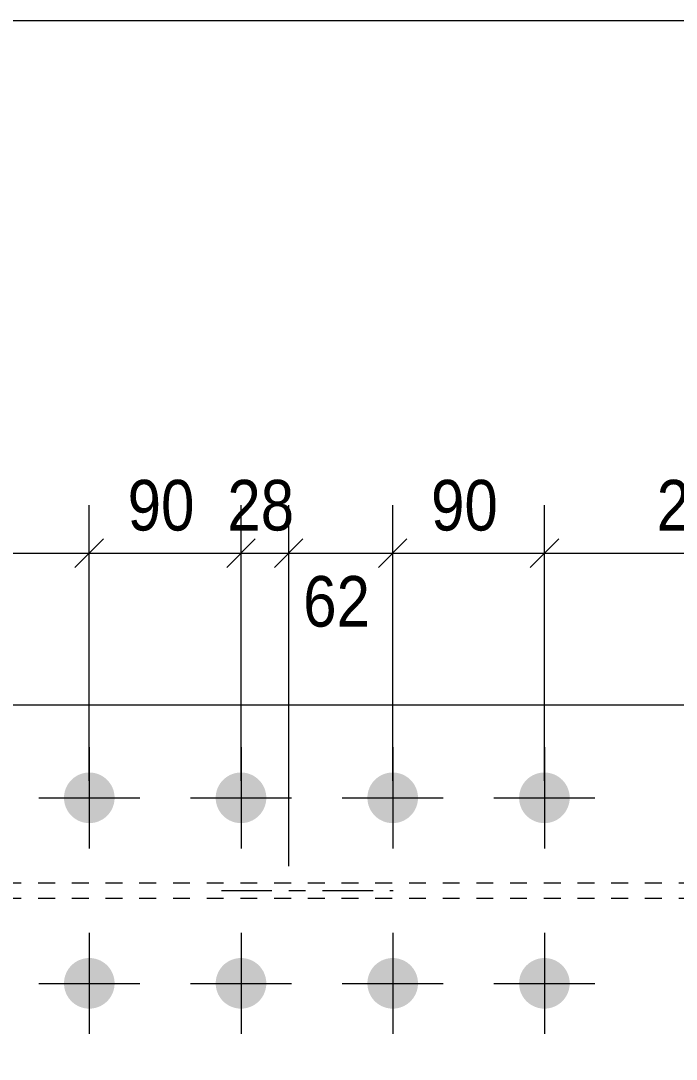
# Model space of a CAD drawing. Header units: millimetres. Extents: x 2 to 579, y 1 to 825.
# Drawn here: x 105.4 to 144.2, y 763.4 to 825 of the extents above; entities that cross this region are included whole.
import ezdxf

# ---------------------------------------------------------------- set-up
doc = ezdxf.new("R2010")
doc.units = ezdxf.units.MM
for name, pattern in [('XKITLINE00', [0]), ('XKITLINE01', [4, 1, -1, 1, -1]), ('XKITLINE03', [6, 3, -1, 1, -1])]:
    doc.linetypes.add(name, pattern=pattern)
for name, color, linetype, lineweight in [('Bolt', 3, 'Continuous', 0), ('Dimensions', 7, 'Continuous', 0), ('DrawingSheet', 5, 'Continuous', 0), ('Part', 2, 'Continuous', 0)]:
    doc.layers.add(name, color=color, linetype=linetype, lineweight=lineweight)
doc.styles.add('ARIAL', font='ARIAL.TTF')

# ---------------------------------------------------------------- blocks, each defined once
blk = doc.blocks.new('*A116')
at = {"layer": 'Bolt'}
for points in [[(109.454, 780.425), (109.49, 780.424), (109.527, 780.422), (109.564, 780.419), (109.6, 780.415), (109.637, 780.41), (109.673, 780.404), (109.709, 780.397), (109.746, 780.389), (109.781, 780.381), (109.817, 780.372), (109.852, 780.361), (109.887, 780.35), (109.922, 780.338), (109.957, 780.325), (109.991, 780.312), (110.025, 780.297), (110.058, 780.282), (110.091, 780.266), (110.124, 780.249), (110.156, 780.231), (110.188, 780.212), (110.219, 780.193), (110.25, 780.173), (110.281, 780.152), (110.31, 780.131), (110.34, 780.108), (110.368, 780.085), (110.397, 780.062), (110.424, 780.037), (110.451, 780.012), (110.478, 779.987), (110.503, 779.96), (110.528, 779.933), (110.553, 779.906), (110.576, 779.877), (110.599, 779.849), (110.622, 779.819), (110.643, 779.79), (110.664, 779.759), (110.684, 779.728), (110.703, 779.697), (110.722, 779.665), (110.74, 779.633), (110.757, 779.6), (110.773, 779.567), (110.788, 779.534), (110.803, 779.5), (110.816, 779.466), (110.829, 779.431), (110.841, 779.396), (110.852, 779.361), (110.863, 779.326), (110.872, 779.29), (110.88, 779.254), (110.888, 779.218), (110.895, 779.182), (110.901, 779.146), (110.906, 779.109), (110.91, 779.073), (110.913, 779.036), (110.915, 778.999), (110.916, 778.963), (110.917, 778.926), (110.916, 778.889), (110.915, 778.852), (110.913, 778.815), (110.91, 778.779), (110.906, 778.742), (110.901, 778.706), (110.895, 778.669), (110.888, 778.633), (110.88, 778.597), (110.872, 778.561), (110.863, 778.526), (110.852, 778.49), (110.841, 778.455), (110.829, 778.421), (110.816, 778.386), (110.803, 778.352), (110.788, 778.318), (110.773, 778.285), (110.757, 778.251), (110.74, 778.219), (110.722, 778.186), (110.703, 778.155), (110.684, 778.123), (110.664, 778.092), (110.643, 778.062), (110.622, 778.032), (110.599, 778.003), (110.576, 777.974), (110.553, 777.946), (110.528, 777.919), (110.503, 777.892), (110.478, 777.865), (110.451, 777.839), (110.424, 777.814), (110.397, 777.79), (110.368, 777.766), (110.34, 777.743), (110.31, 777.721), (110.281, 777.699), (110.25, 777.679), (110.219, 777.659), (110.188, 777.639), (110.156, 777.621), (110.124, 777.603), (110.091, 777.586), (110.058, 777.57), (110.025, 777.555), (109.991, 777.54), (109.957, 777.526), (109.922, 777.514), (109.887, 777.502), (109.852, 777.49), (109.817, 777.48), (109.781, 777.471), (109.746, 777.462), (109.709, 777.455), (109.673, 777.448), (109.637, 777.442), (109.6, 777.437), (109.564, 777.433), (109.527, 777.43), (109.49, 777.428), (109.454, 777.426), (109.417, 777.426), (109.38, 777.426), (109.343, 777.428), (109.307, 777.43), (109.27, 777.433), (109.233, 777.437), (109.197, 777.442), (109.16, 777.448), (109.124, 777.455), (109.088, 777.462), (109.052, 777.471), (109.017, 777.48), (108.981, 777.49), (108.946, 777.502), (108.912, 777.514), (108.877, 777.526), (108.843, 777.54), (108.809, 777.555), (108.776, 777.57), (108.742, 777.586), (108.71, 777.603), (108.678, 777.621), (108.646, 777.639), (108.614, 777.659), (108.584, 777.679), (108.553, 777.699), (108.523, 777.721), (108.494, 777.743), (108.465, 777.766), (108.437, 777.79), (108.41, 777.814), (108.383, 777.839), (108.356, 777.865), (108.33, 777.892), (108.305, 777.919), (108.281, 777.946), (108.257, 777.974), (108.234, 778.003), (108.212, 778.032), (108.19, 778.062), (108.17, 778.092), (108.15, 778.123), (108.13, 778.155), (108.112, 778.186), (108.094, 778.219), (108.077, 778.251), (108.061, 778.285), (108.046, 778.318), (108.031, 778.352), (108.017, 778.386), (108.005, 778.421), (107.993, 778.455), (107.981, 778.49), (107.971, 778.526), (107.962, 778.561), (107.953, 778.597), (107.946, 778.633), (107.939, 778.669), (107.933, 778.706), (107.928, 778.742), (107.924, 778.779), (107.921, 778.815), (107.919, 778.852), (107.917, 778.889), (107.917, 778.926), (107.917, 778.963), (107.919, 778.999), (107.921, 779.036), (107.924, 779.073), (107.928, 779.109), (107.933, 779.146), (107.939, 779.182), (107.946, 779.218), (107.953, 779.254), (107.962, 779.29), (107.971, 779.326), (107.981, 779.361), (107.993, 779.396), (108.005, 779.431), (108.017, 779.466), (108.031, 779.5), (108.046, 779.534), (108.061, 779.567), (108.077, 779.6), (108.094, 779.633), (108.112, 779.665), (108.13, 779.697), (108.15, 779.728), (108.17, 779.759), (108.19, 779.79), (108.212, 779.819), (108.234, 779.849), (108.257, 779.877), (108.281, 779.906), (108.305, 779.933), (108.33, 779.96), (108.356, 779.987), (108.383, 780.012), (108.41, 780.037), (108.437, 780.062), (108.465, 780.085), (108.494, 780.108), (108.523, 780.131), (108.553, 780.152), (108.584, 780.173), (108.614, 780.193), (108.646, 780.212), (108.678, 780.231), (108.71, 780.249), (108.742, 780.266), (108.776, 780.282), (108.809, 780.297), (108.843, 780.312), (108.877, 780.325), (108.912, 780.338), (108.946, 780.35), (108.981, 780.361), (109.017, 780.372), (109.052, 780.381), (109.088, 780.389), (109.124, 780.397), (109.16, 780.404), (109.197, 780.41), (109.233, 780.415), (109.27, 780.419), (109.307, 780.422), (109.343, 780.424), (109.38, 780.425), (109.417, 780.426)], [(118.454, 780.425), (118.49, 780.424), (118.527, 780.422), (118.564, 780.419), (118.6, 780.415), (118.637, 780.41), (118.673, 780.404), (118.709, 780.397), (118.746, 780.389), (118.781, 780.381), (118.817, 780.372), (118.852, 780.361), (118.887, 780.35), (118.922, 780.338), (118.957, 780.325), (118.991, 780.312), (119.025, 780.297), (119.058, 780.282), (119.091, 780.266), (119.124, 780.249), (119.156, 780.231), (119.188, 780.212), (119.219, 780.193), (119.25, 780.173), (119.281, 780.152), (119.31, 780.131), (119.34, 780.108), (119.368, 780.085), (119.397, 780.062), (119.424, 780.037), (119.451, 780.012), (119.478, 779.987), (119.503, 779.96), (119.528, 779.933), (119.553, 779.906), (119.576, 779.877), (119.599, 779.849), (119.622, 779.819), (119.643, 779.79), (119.664, 779.759), (119.684, 779.728), (119.703, 779.697), (119.722, 779.665), (119.74, 779.633), (119.757, 779.6), (119.773, 779.567), (119.788, 779.534), (119.803, 779.5), (119.816, 779.466), (119.829, 779.431), (119.841, 779.396), (119.852, 779.361), (119.863, 779.326), (119.872, 779.29), (119.88, 779.254), (119.888, 779.218), (119.895, 779.182), (119.901, 779.146), (119.906, 779.109), (119.91, 779.073), (119.913, 779.036), (119.915, 778.999), (119.916, 778.963), (119.917, 778.926), (119.916, 778.889), (119.915, 778.852), (119.913, 778.815), (119.91, 778.779), (119.906, 778.742), (119.901, 778.706), (119.895, 778.669), (119.888, 778.633), (119.88, 778.597), (119.872, 778.561), (119.863, 778.526), (119.852, 778.49), (119.841, 778.455), (119.829, 778.421), (119.816, 778.386), (119.803, 778.352), (119.788, 778.318), (119.773, 778.285), (119.757, 778.251), (119.74, 778.219), (119.722, 778.186), (119.703, 778.155), (119.684, 778.123), (119.664, 778.092), (119.643, 778.062), (119.622, 778.032), (119.599, 778.003), (119.576, 777.974), (119.553, 777.946), (119.528, 777.919), (119.503, 777.892), (119.478, 777.865), (119.451, 777.839), (119.424, 777.814), (119.397, 777.79), (119.368, 777.766), (119.34, 777.743), (119.31, 777.721), (119.281, 777.699), (119.25, 777.679), (119.219, 777.659), (119.188, 777.639), (119.156, 777.621), (119.124, 777.603), (119.091, 777.586), (119.058, 777.57), (119.025, 777.555), (118.991, 777.54), (118.957, 777.526), (118.922, 777.514), (118.887, 777.502), (118.852, 777.49), (118.817, 777.48), (118.781, 777.471), (118.746, 777.462), (118.709, 777.455), (118.673, 777.448), (118.637, 777.442), (118.6, 777.437), (118.564, 777.433), (118.527, 777.43), (118.49, 777.428), (118.454, 777.426), (118.417, 777.426), (118.38, 777.426), (118.343, 777.428), (118.307, 777.43), (118.27, 777.433), (118.233, 777.437), (118.197, 777.442), (118.16, 777.448), (118.124, 777.455), (118.088, 777.462), (118.052, 777.471), (118.017, 777.48), (117.981, 777.49), (117.946, 777.502), (117.912, 777.514), (117.877, 777.526), (117.843, 777.54), (117.809, 777.555), (117.776, 777.57), (117.742, 777.586), (117.71, 777.603), (117.678, 777.621), (117.646, 777.639), (117.614, 777.659), (117.584, 777.679), (117.553, 777.699), (117.523, 777.721), (117.494, 777.743), (117.465, 777.766), (117.437, 777.79), (117.41, 777.814), (117.383, 777.839), (117.356, 777.865), (117.33, 777.892), (117.305, 777.919), (117.281, 777.946), (117.257, 777.974), (117.234, 778.003), (117.212, 778.032), (117.19, 778.062), (117.17, 778.092), (117.15, 778.123), (117.13, 778.155), (117.112, 778.186), (117.094, 778.219), (117.077, 778.251), (117.061, 778.285), (117.046, 778.318), (117.031, 778.352), (117.017, 778.386), (117.005, 778.421), (116.993, 778.455), (116.981, 778.49), (116.971, 778.526), (116.962, 778.561), (116.953, 778.597), (116.946, 778.633), (116.939, 778.669), (116.933, 778.706), (116.928, 778.742), (116.924, 778.779), (116.921, 778.815), (116.919, 778.852), (116.917, 778.889), (116.917, 778.926), (116.917, 778.963), (116.919, 778.999), (116.921, 779.036), (116.924, 779.073), (116.928, 779.109), (116.933, 779.146), (116.939, 779.182), (116.946, 779.218), (116.953, 779.254), (116.962, 779.29), (116.971, 779.326), (116.981, 779.361), (116.993, 779.396), (117.005, 779.431), (117.017, 779.466), (117.031, 779.5), (117.046, 779.534), (117.061, 779.567), (117.077, 779.6), (117.094, 779.633), (117.112, 779.665), (117.13, 779.697), (117.15, 779.728), (117.17, 779.759), (117.19, 779.79), (117.212, 779.819), (117.234, 779.849), (117.257, 779.877), (117.281, 779.906), (117.305, 779.933), (117.33, 779.96), (117.356, 779.987), (117.383, 780.012), (117.41, 780.037), (117.437, 780.062), (117.465, 780.085), (117.494, 780.108), (117.523, 780.131), (117.553, 780.152), (117.584, 780.173), (117.614, 780.193), (117.646, 780.212), (117.678, 780.231), (117.71, 780.249), (117.742, 780.266), (117.776, 780.282), (117.809, 780.297), (117.843, 780.312), (117.877, 780.325), (117.912, 780.338), (117.946, 780.35), (117.981, 780.361), (118.017, 780.372), (118.052, 780.381), (118.088, 780.389), (118.124, 780.397), (118.16, 780.404), (118.197, 780.41), (118.233, 780.415), (118.27, 780.419), (118.307, 780.422), (118.343, 780.424), (118.38, 780.425), (118.417, 780.426)], [(127.454, 780.425), (127.49, 780.424), (127.527, 780.422), (127.564, 780.419), (127.6, 780.415), (127.637, 780.41), (127.673, 780.404), (127.709, 780.397), (127.746, 780.389), (127.781, 780.381), (127.817, 780.372), (127.852, 780.361), (127.887, 780.35), (127.922, 780.338), (127.957, 780.325), (127.991, 780.312), (128.025, 780.297), (128.058, 780.282), (128.091, 780.266), (128.124, 780.249), (128.156, 780.231), (128.188, 780.212), (128.219, 780.193), (128.25, 780.173), (128.281, 780.152), (128.31, 780.131), (128.34, 780.108), (128.368, 780.085), (128.397, 780.062), (128.424, 780.037), (128.451, 780.012), (128.478, 779.987), (128.503, 779.96), (128.528, 779.933), (128.553, 779.906), (128.576, 779.877), (128.599, 779.849), (128.622, 779.819), (128.643, 779.79), (128.664, 779.759), (128.684, 779.728), (128.703, 779.697), (128.722, 779.665), (128.74, 779.633), (128.757, 779.6), (128.773, 779.567), (128.788, 779.534), (128.803, 779.5), (128.816, 779.466), (128.829, 779.431), (128.841, 779.396), (128.852, 779.361), (128.863, 779.326), (128.872, 779.29), (128.88, 779.254), (128.888, 779.218), (128.895, 779.182), (128.901, 779.146), (128.906, 779.109), (128.91, 779.073), (128.913, 779.036), (128.915, 778.999), (128.916, 778.963), (128.917, 778.926), (128.916, 778.889), (128.915, 778.852), (128.913, 778.815), (128.91, 778.779), (128.906, 778.742), (128.901, 778.706), (128.895, 778.669), (128.888, 778.633), (128.88, 778.597), (128.872, 778.561), (128.863, 778.526), (128.852, 778.49), (128.841, 778.455), (128.829, 778.421), (128.816, 778.386), (128.803, 778.352), (128.788, 778.318), (128.773, 778.285), (128.757, 778.251), (128.74, 778.219), (128.722, 778.186), (128.703, 778.155), (128.684, 778.123), (128.664, 778.092), (128.643, 778.062), (128.622, 778.032), (128.599, 778.003), (128.576, 777.974), (128.553, 777.946), (128.528, 777.919), (128.503, 777.892), (128.478, 777.865), (128.451, 777.839), (128.424, 777.814), (128.397, 777.79), (128.368, 777.766), (128.34, 777.743), (128.31, 777.721), (128.281, 777.699), (128.25, 777.679), (128.219, 777.659), (128.188, 777.639), (128.156, 777.621), (128.124, 777.603), (128.091, 777.586), (128.058, 777.57), (128.025, 777.555), (127.991, 777.54), (127.957, 777.526), (127.922, 777.514), (127.887, 777.502), (127.852, 777.49), (127.817, 777.48), (127.781, 777.471), (127.746, 777.462), (127.709, 777.455), (127.673, 777.448), (127.637, 777.442), (127.6, 777.437), (127.564, 777.433), (127.527, 777.43), (127.49, 777.428), (127.454, 777.426), (127.417, 777.426), (127.38, 777.426), (127.343, 777.428), (127.307, 777.43), (127.27, 777.433), (127.233, 777.437), (127.197, 777.442), (127.16, 777.448), (127.124, 777.455), (127.088, 777.462), (127.052, 777.471), (127.017, 777.48), (126.981, 777.49), (126.946, 777.502), (126.912, 777.514), (126.877, 777.526), (126.843, 777.54), (126.809, 777.555), (126.776, 777.57), (126.742, 777.586), (126.71, 777.603), (126.678, 777.621), (126.646, 777.639), (126.614, 777.659), (126.584, 777.679), (126.553, 777.699), (126.523, 777.721), (126.494, 777.743), (126.465, 777.766), (126.437, 777.79), (126.41, 777.814), (126.383, 777.839), (126.356, 777.865), (126.33, 777.892), (126.305, 777.919), (126.281, 777.946), (126.257, 777.974), (126.234, 778.003), (126.212, 778.032), (126.19, 778.062), (126.17, 778.092), (126.15, 778.123), (126.13, 778.155), (126.112, 778.186), (126.094, 778.219), (126.077, 778.251), (126.061, 778.285), (126.046, 778.318), (126.031, 778.352), (126.017, 778.386), (126.005, 778.421), (125.993, 778.455), (125.981, 778.49), (125.971, 778.526), (125.962, 778.561), (125.953, 778.597), (125.946, 778.633), (125.939, 778.669), (125.933, 778.706), (125.928, 778.742), (125.924, 778.779), (125.921, 778.815), (125.919, 778.852), (125.917, 778.889), (125.917, 778.926), (125.917, 778.963), (125.919, 778.999), (125.921, 779.036), (125.924, 779.073), (125.928, 779.109), (125.933, 779.146), (125.939, 779.182), (125.946, 779.218), (125.953, 779.254), (125.962, 779.29), (125.971, 779.326), (125.981, 779.361), (125.993, 779.396), (126.005, 779.431), (126.017, 779.466), (126.031, 779.5), (126.046, 779.534), (126.061, 779.567), (126.077, 779.6), (126.094, 779.633), (126.112, 779.665), (126.13, 779.697), (126.15, 779.728), (126.17, 779.759), (126.19, 779.79), (126.212, 779.819), (126.234, 779.849), (126.257, 779.877), (126.281, 779.906), (126.305, 779.933), (126.33, 779.96), (126.356, 779.987), (126.383, 780.012), (126.41, 780.037), (126.437, 780.062), (126.465, 780.085), (126.494, 780.108), (126.523, 780.131), (126.553, 780.152), (126.584, 780.173), (126.614, 780.193), (126.646, 780.212), (126.678, 780.231), (126.71, 780.249), (126.742, 780.266), (126.776, 780.282), (126.809, 780.297), (126.843, 780.312), (126.877, 780.325), (126.912, 780.338), (126.946, 780.35), (126.981, 780.361), (127.017, 780.372), (127.052, 780.381), (127.088, 780.389), (127.124, 780.397), (127.16, 780.404), (127.197, 780.41), (127.233, 780.415), (127.27, 780.419), (127.307, 780.422), (127.343, 780.424), (127.38, 780.425), (127.417, 780.426)], [(136.454, 780.425), (136.49, 780.424), (136.527, 780.422), (136.564, 780.419), (136.6, 780.415), (136.637, 780.41), (136.673, 780.404), (136.709, 780.397), (136.746, 780.389), (136.781, 780.381), (136.817, 780.372), (136.852, 780.361), (136.887, 780.35), (136.922, 780.338), (136.957, 780.325), (136.991, 780.312), (137.025, 780.297), (137.058, 780.282), (137.091, 780.266), (137.124, 780.249), (137.156, 780.231), (137.188, 780.212), (137.219, 780.193), (137.25, 780.173), (137.281, 780.152), (137.31, 780.131), (137.34, 780.108), (137.368, 780.085), (137.397, 780.062), (137.424, 780.037), (137.451, 780.012), (137.478, 779.987), (137.503, 779.96), (137.528, 779.933), (137.553, 779.906), (137.576, 779.877), (137.599, 779.849), (137.622, 779.819), (137.643, 779.79), (137.664, 779.759), (137.684, 779.728), (137.703, 779.697), (137.722, 779.665), (137.74, 779.633), (137.757, 779.6), (137.773, 779.567), (137.788, 779.534), (137.803, 779.5), (137.816, 779.466), (137.829, 779.431), (137.841, 779.396), (137.852, 779.361), (137.863, 779.326), (137.872, 779.29), (137.88, 779.254), (137.888, 779.218), (137.895, 779.182), (137.901, 779.146), (137.906, 779.109), (137.91, 779.073), (137.913, 779.036), (137.915, 778.999), (137.916, 778.963), (137.917, 778.926), (137.916, 778.889), (137.915, 778.852), (137.913, 778.815), (137.91, 778.779), (137.906, 778.742), (137.901, 778.706), (137.895, 778.669), (137.888, 778.633), (137.88, 778.597), (137.872, 778.561), (137.863, 778.526), (137.852, 778.49), (137.841, 778.455), (137.829, 778.421), (137.816, 778.386), (137.803, 778.352), (137.788, 778.318), (137.773, 778.285), (137.757, 778.251), (137.74, 778.219), (137.722, 778.186), (137.703, 778.155), (137.684, 778.123), (137.664, 778.092), (137.643, 778.062), (137.622, 778.032), (137.599, 778.003), (137.576, 777.974), (137.553, 777.946), (137.528, 777.919), (137.503, 777.892), (137.478, 777.865), (137.451, 777.839), (137.424, 777.814), (137.397, 777.79), (137.368, 777.766), (137.34, 777.743), (137.31, 777.721), (137.281, 777.699), (137.25, 777.679), (137.219, 777.659), (137.188, 777.639), (137.156, 777.621), (137.124, 777.603), (137.091, 777.586), (137.058, 777.57), (137.025, 777.555), (136.991, 777.54), (136.957, 777.526), (136.922, 777.514), (136.887, 777.502), (136.852, 777.49), (136.817, 777.48), (136.781, 777.471), (136.746, 777.462), (136.709, 777.455), (136.673, 777.448), (136.637, 777.442), (136.6, 777.437), (136.564, 777.433), (136.527, 777.43), (136.49, 777.428), (136.454, 777.426), (136.417, 777.426), (136.38, 777.426), (136.343, 777.428), (136.307, 777.43), (136.27, 777.433), (136.233, 777.437), (136.197, 777.442), (136.16, 777.448), (136.124, 777.455), (136.088, 777.462), (136.052, 777.471), (136.017, 777.48), (135.981, 777.49), (135.946, 777.502), (135.912, 777.514), (135.877, 777.526), (135.843, 777.54), (135.809, 777.555), (135.776, 777.57), (135.742, 777.586), (135.71, 777.603), (135.678, 777.621), (135.646, 777.639), (135.614, 777.659), (135.584, 777.679), (135.553, 777.699), (135.523, 777.721), (135.494, 777.743), (135.465, 777.766), (135.437, 777.79), (135.41, 777.814), (135.383, 777.839), (135.356, 777.865), (135.33, 777.892), (135.305, 777.919), (135.281, 777.946), (135.257, 777.974), (135.234, 778.003), (135.212, 778.032), (135.19, 778.062), (135.17, 778.092), (135.15, 778.123), (135.13, 778.155), (135.112, 778.186), (135.094, 778.219), (135.077, 778.251), (135.061, 778.285), (135.046, 778.318), (135.031, 778.352), (135.017, 778.386), (135.005, 778.421), (134.993, 778.455), (134.981, 778.49), (134.971, 778.526), (134.962, 778.561), (134.953, 778.597), (134.946, 778.633), (134.939, 778.669), (134.933, 778.706), (134.928, 778.742), (134.924, 778.779), (134.921, 778.815), (134.919, 778.852), (134.917, 778.889), (134.917, 778.926), (134.917, 778.963), (134.919, 778.999), (134.921, 779.036), (134.924, 779.073), (134.928, 779.109), (134.933, 779.146), (134.939, 779.182), (134.946, 779.218), (134.953, 779.254), (134.962, 779.29), (134.971, 779.326), (134.981, 779.361), (134.993, 779.396), (135.005, 779.431), (135.017, 779.466), (135.031, 779.5), (135.046, 779.534), (135.061, 779.567), (135.077, 779.6), (135.094, 779.633), (135.112, 779.665), (135.13, 779.697), (135.15, 779.728), (135.17, 779.759), (135.19, 779.79), (135.212, 779.819), (135.234, 779.849), (135.257, 779.877), (135.281, 779.906), (135.305, 779.933), (135.33, 779.96), (135.356, 779.987), (135.383, 780.012), (135.41, 780.037), (135.437, 780.062), (135.465, 780.085), (135.494, 780.108), (135.523, 780.131), (135.553, 780.152), (135.584, 780.173), (135.614, 780.193), (135.646, 780.212), (135.678, 780.231), (135.71, 780.249), (135.742, 780.266), (135.776, 780.282), (135.809, 780.297), (135.843, 780.312), (135.877, 780.325), (135.912, 780.338), (135.946, 780.35), (135.981, 780.361), (136.017, 780.372), (136.052, 780.381), (136.088, 780.389), (136.124, 780.397), (136.16, 780.404), (136.197, 780.41), (136.233, 780.415), (136.27, 780.419), (136.307, 780.422), (136.343, 780.424), (136.38, 780.425), (136.417, 780.426)], [(109.454, 769.425), (109.49, 769.424), (109.527, 769.422), (109.564, 769.419), (109.6, 769.415), (109.637, 769.41), (109.673, 769.404), (109.709, 769.397), (109.746, 769.389), (109.781, 769.381), (109.817, 769.372), (109.852, 769.361), (109.887, 769.35), (109.922, 769.338), (109.957, 769.325), (109.991, 769.312), (110.025, 769.297), (110.058, 769.282), (110.091, 769.266), (110.124, 769.249), (110.156, 769.231), (110.188, 769.212), (110.219, 769.193), (110.25, 769.173), (110.281, 769.152), (110.31, 769.131), (110.34, 769.108), (110.368, 769.085), (110.397, 769.062), (110.424, 769.037), (110.451, 769.012), (110.478, 768.987), (110.503, 768.96), (110.528, 768.933), (110.553, 768.906), (110.576, 768.877), (110.599, 768.849), (110.622, 768.819), (110.643, 768.79), (110.664, 768.759), (110.684, 768.728), (110.703, 768.697), (110.722, 768.665), (110.74, 768.633), (110.757, 768.6), (110.773, 768.567), (110.788, 768.534), (110.803, 768.5), (110.816, 768.466), (110.829, 768.431), (110.841, 768.396), (110.852, 768.361), (110.863, 768.326), (110.872, 768.29), (110.88, 768.254), (110.888, 768.218), (110.895, 768.182), (110.901, 768.146), (110.906, 768.109), (110.91, 768.073), (110.913, 768.036), (110.915, 767.999), (110.916, 767.963), (110.917, 767.926), (110.916, 767.889), (110.915, 767.852), (110.913, 767.815), (110.91, 767.779), (110.906, 767.742), (110.901, 767.706), (110.895, 767.669), (110.888, 767.633), (110.88, 767.597), (110.872, 767.561), (110.863, 767.526), (110.852, 767.49), (110.841, 767.455), (110.829, 767.421), (110.816, 767.386), (110.803, 767.352), (110.788, 767.318), (110.773, 767.285), (110.757, 767.251), (110.74, 767.219), (110.722, 767.186), (110.703, 767.155), (110.684, 767.123), (110.664, 767.092), (110.643, 767.062), (110.622, 767.032), (110.599, 767.003), (110.576, 766.974), (110.553, 766.946), (110.528, 766.919), (110.503, 766.892), (110.478, 766.865), (110.451, 766.839), (110.424, 766.814), (110.397, 766.79), (110.368, 766.766), (110.34, 766.743), (110.31, 766.721), (110.281, 766.699), (110.25, 766.679), (110.219, 766.659), (110.188, 766.639), (110.156, 766.621), (110.124, 766.603), (110.091, 766.586), (110.058, 766.57), (110.025, 766.555), (109.991, 766.54), (109.957, 766.526), (109.922, 766.514), (109.887, 766.502), (109.852, 766.49), (109.817, 766.48), (109.781, 766.471), (109.746, 766.462), (109.709, 766.455), (109.673, 766.448), (109.637, 766.442), (109.6, 766.437), (109.564, 766.433), (109.527, 766.43), (109.49, 766.428), (109.454, 766.426), (109.417, 766.426), (109.38, 766.426), (109.343, 766.428), (109.307, 766.43), (109.27, 766.433), (109.233, 766.437), (109.197, 766.442), (109.16, 766.448), (109.124, 766.455), (109.088, 766.462), (109.052, 766.471), (109.017, 766.48), (108.981, 766.49), (108.946, 766.502), (108.912, 766.514), (108.877, 766.526), (108.843, 766.54), (108.809, 766.555), (108.776, 766.57), (108.742, 766.586), (108.71, 766.603), (108.678, 766.621), (108.646, 766.639), (108.614, 766.659), (108.584, 766.679), (108.553, 766.699), (108.523, 766.721), (108.494, 766.743), (108.465, 766.766), (108.437, 766.79), (108.41, 766.814), (108.383, 766.839), (108.356, 766.865), (108.33, 766.892), (108.305, 766.919), (108.281, 766.946), (108.257, 766.974), (108.234, 767.003), (108.212, 767.032), (108.19, 767.062), (108.17, 767.092), (108.15, 767.123), (108.13, 767.155), (108.112, 767.186), (108.094, 767.219), (108.077, 767.251), (108.061, 767.285), (108.046, 767.318), (108.031, 767.352), (108.017, 767.386), (108.005, 767.421), (107.993, 767.455), (107.981, 767.49), (107.971, 767.526), (107.962, 767.561), (107.953, 767.597), (107.946, 767.633), (107.939, 767.669), (107.933, 767.706), (107.928, 767.742), (107.924, 767.779), (107.921, 767.815), (107.919, 767.852), (107.917, 767.889), (107.917, 767.926), (107.917, 767.963), (107.919, 767.999), (107.921, 768.036), (107.924, 768.073), (107.928, 768.109), (107.933, 768.146), (107.939, 768.182), (107.946, 768.218), (107.953, 768.254), (107.962, 768.29), (107.971, 768.326), (107.981, 768.361), (107.993, 768.396), (108.005, 768.431), (108.017, 768.466), (108.031, 768.5), (108.046, 768.534), (108.061, 768.567), (108.077, 768.6), (108.094, 768.633), (108.112, 768.665), (108.13, 768.697), (108.15, 768.728), (108.17, 768.759), (108.19, 768.79), (108.212, 768.819), (108.234, 768.849), (108.257, 768.877), (108.281, 768.906), (108.305, 768.933), (108.33, 768.96), (108.356, 768.987), (108.383, 769.012), (108.41, 769.037), (108.437, 769.062), (108.465, 769.085), (108.494, 769.108), (108.523, 769.131), (108.553, 769.152), (108.584, 769.173), (108.614, 769.193), (108.646, 769.212), (108.678, 769.231), (108.71, 769.249), (108.742, 769.266), (108.776, 769.282), (108.809, 769.297), (108.843, 769.312), (108.877, 769.325), (108.912, 769.338), (108.946, 769.35), (108.981, 769.361), (109.017, 769.372), (109.052, 769.381), (109.088, 769.389), (109.124, 769.397), (109.16, 769.404), (109.197, 769.41), (109.233, 769.415), (109.27, 769.419), (109.307, 769.422), (109.343, 769.424), (109.38, 769.425), (109.417, 769.426)], [(118.454, 769.425), (118.49, 769.424), (118.527, 769.422), (118.564, 769.419), (118.6, 769.415), (118.637, 769.41), (118.673, 769.404), (118.709, 769.397), (118.746, 769.389), (118.781, 769.381), (118.817, 769.372), (118.852, 769.361), (118.887, 769.35), (118.922, 769.338), (118.957, 769.325), (118.991, 769.312), (119.025, 769.297), (119.058, 769.282), (119.091, 769.266), (119.124, 769.249), (119.156, 769.231), (119.188, 769.212), (119.219, 769.193), (119.25, 769.173), (119.281, 769.152), (119.31, 769.131), (119.34, 769.108), (119.368, 769.085), (119.397, 769.062), (119.424, 769.037), (119.451, 769.012), (119.478, 768.987), (119.503, 768.96), (119.528, 768.933), (119.553, 768.906), (119.576, 768.877), (119.599, 768.849), (119.622, 768.819), (119.643, 768.79), (119.664, 768.759), (119.684, 768.728), (119.703, 768.697), (119.722, 768.665), (119.74, 768.633), (119.757, 768.6), (119.773, 768.567), (119.788, 768.534), (119.803, 768.5), (119.816, 768.466), (119.829, 768.431), (119.841, 768.396), (119.852, 768.361), (119.863, 768.326), (119.872, 768.29), (119.88, 768.254), (119.888, 768.218), (119.895, 768.182), (119.901, 768.146), (119.906, 768.109), (119.91, 768.073), (119.913, 768.036), (119.915, 767.999), (119.916, 767.963), (119.917, 767.926), (119.916, 767.889), (119.915, 767.852), (119.913, 767.815), (119.91, 767.779), (119.906, 767.742), (119.901, 767.706), (119.895, 767.669), (119.888, 767.633), (119.88, 767.597), (119.872, 767.561), (119.863, 767.526), (119.852, 767.49), (119.841, 767.455), (119.829, 767.421), (119.816, 767.386), (119.803, 767.352), (119.788, 767.318), (119.773, 767.285), (119.757, 767.251), (119.74, 767.219), (119.722, 767.186), (119.703, 767.155), (119.684, 767.123), (119.664, 767.092), (119.643, 767.062), (119.622, 767.032), (119.599, 767.003), (119.576, 766.974), (119.553, 766.946), (119.528, 766.919), (119.503, 766.892), (119.478, 766.865), (119.451, 766.839), (119.424, 766.814), (119.397, 766.79), (119.368, 766.766), (119.34, 766.743), (119.31, 766.721), (119.281, 766.699), (119.25, 766.679), (119.219, 766.659), (119.188, 766.639), (119.156, 766.621), (119.124, 766.603), (119.091, 766.586), (119.058, 766.57), (119.025, 766.555), (118.991, 766.54), (118.957, 766.526), (118.922, 766.514), (118.887, 766.502), (118.852, 766.49), (118.817, 766.48), (118.781, 766.471), (118.746, 766.462), (118.709, 766.455), (118.673, 766.448), (118.637, 766.442), (118.6, 766.437), (118.564, 766.433), (118.527, 766.43), (118.49, 766.428), (118.454, 766.426), (118.417, 766.426), (118.38, 766.426), (118.343, 766.428), (118.307, 766.43), (118.27, 766.433), (118.233, 766.437), (118.197, 766.442), (118.16, 766.448), (118.124, 766.455), (118.088, 766.462), (118.052, 766.471), (118.017, 766.48), (117.981, 766.49), (117.946, 766.502), (117.912, 766.514), (117.877, 766.526), (117.843, 766.54), (117.809, 766.555), (117.776, 766.57), (117.742, 766.586), (117.71, 766.603), (117.678, 766.621), (117.646, 766.639), (117.614, 766.659), (117.584, 766.679), (117.553, 766.699), (117.523, 766.721), (117.494, 766.743), (117.465, 766.766), (117.437, 766.79), (117.41, 766.814), (117.383, 766.839), (117.356, 766.865), (117.33, 766.892), (117.305, 766.919), (117.281, 766.946), (117.257, 766.974), (117.234, 767.003), (117.212, 767.032), (117.19, 767.062), (117.17, 767.092), (117.15, 767.123), (117.13, 767.155), (117.112, 767.186), (117.094, 767.219), (117.077, 767.251), (117.061, 767.285), (117.046, 767.318), (117.031, 767.352), (117.017, 767.386), (117.005, 767.421), (116.993, 767.455), (116.981, 767.49), (116.971, 767.526), (116.962, 767.561), (116.953, 767.597), (116.946, 767.633), (116.939, 767.669), (116.933, 767.706), (116.928, 767.742), (116.924, 767.779), (116.921, 767.815), (116.919, 767.852), (116.917, 767.889), (116.917, 767.926), (116.917, 767.963), (116.919, 767.999), (116.921, 768.036), (116.924, 768.073), (116.928, 768.109), (116.933, 768.146), (116.939, 768.182), (116.946, 768.218), (116.953, 768.254), (116.962, 768.29), (116.971, 768.326), (116.981, 768.361), (116.993, 768.396), (117.005, 768.431), (117.017, 768.466), (117.031, 768.5), (117.046, 768.534), (117.061, 768.567), (117.077, 768.6), (117.094, 768.633), (117.112, 768.665), (117.13, 768.697), (117.15, 768.728), (117.17, 768.759), (117.19, 768.79), (117.212, 768.819), (117.234, 768.849), (117.257, 768.877), (117.281, 768.906), (117.305, 768.933), (117.33, 768.96), (117.356, 768.987), (117.383, 769.012), (117.41, 769.037), (117.437, 769.062), (117.465, 769.085), (117.494, 769.108), (117.523, 769.131), (117.553, 769.152), (117.584, 769.173), (117.614, 769.193), (117.646, 769.212), (117.678, 769.231), (117.71, 769.249), (117.742, 769.266), (117.776, 769.282), (117.809, 769.297), (117.843, 769.312), (117.877, 769.325), (117.912, 769.338), (117.946, 769.35), (117.981, 769.361), (118.017, 769.372), (118.052, 769.381), (118.088, 769.389), (118.124, 769.397), (118.16, 769.404), (118.197, 769.41), (118.233, 769.415), (118.27, 769.419), (118.307, 769.422), (118.343, 769.424), (118.38, 769.425), (118.417, 769.426)], [(127.454, 769.425), (127.49, 769.424), (127.527, 769.422), (127.564, 769.419), (127.6, 769.415), (127.637, 769.41), (127.673, 769.404), (127.709, 769.397), (127.746, 769.389), (127.781, 769.381), (127.817, 769.372), (127.852, 769.361), (127.887, 769.35), (127.922, 769.338), (127.957, 769.325), (127.991, 769.312), (128.025, 769.297), (128.058, 769.282), (128.091, 769.266), (128.124, 769.249), (128.156, 769.231), (128.188, 769.212), (128.219, 769.193), (128.25, 769.173), (128.281, 769.152), (128.31, 769.131), (128.34, 769.108), (128.368, 769.085), (128.397, 769.062), (128.424, 769.037), (128.451, 769.012), (128.478, 768.987), (128.503, 768.96), (128.528, 768.933), (128.553, 768.906), (128.576, 768.877), (128.599, 768.849), (128.622, 768.819), (128.643, 768.79), (128.664, 768.759), (128.684, 768.728), (128.703, 768.697), (128.722, 768.665), (128.74, 768.633), (128.757, 768.6), (128.773, 768.567), (128.788, 768.534), (128.803, 768.5), (128.816, 768.466), (128.829, 768.431), (128.841, 768.396), (128.852, 768.361), (128.863, 768.326), (128.872, 768.29), (128.88, 768.254), (128.888, 768.218), (128.895, 768.182), (128.901, 768.146), (128.906, 768.109), (128.91, 768.073), (128.913, 768.036), (128.915, 767.999), (128.916, 767.963), (128.917, 767.926), (128.916, 767.889), (128.915, 767.852), (128.913, 767.815), (128.91, 767.779), (128.906, 767.742), (128.901, 767.706), (128.895, 767.669), (128.888, 767.633), (128.88, 767.597), (128.872, 767.561), (128.863, 767.526), (128.852, 767.49), (128.841, 767.455), (128.829, 767.421), (128.816, 767.386), (128.803, 767.352), (128.788, 767.318), (128.773, 767.285), (128.757, 767.251), (128.74, 767.219), (128.722, 767.186), (128.703, 767.155), (128.684, 767.123), (128.664, 767.092), (128.643, 767.062), (128.622, 767.032), (128.599, 767.003), (128.576, 766.974), (128.553, 766.946), (128.528, 766.919), (128.503, 766.892), (128.478, 766.865), (128.451, 766.839), (128.424, 766.814), (128.397, 766.79), (128.368, 766.766), (128.34, 766.743), (128.31, 766.721), (128.281, 766.699), (128.25, 766.679), (128.219, 766.659), (128.188, 766.639), (128.156, 766.621), (128.124, 766.603), (128.091, 766.586), (128.058, 766.57), (128.025, 766.555), (127.991, 766.54), (127.957, 766.526), (127.922, 766.514), (127.887, 766.502), (127.852, 766.49), (127.817, 766.48), (127.781, 766.471), (127.746, 766.462), (127.709, 766.455), (127.673, 766.448), (127.637, 766.442), (127.6, 766.437), (127.564, 766.433), (127.527, 766.43), (127.49, 766.428), (127.454, 766.426), (127.417, 766.426), (127.38, 766.426), (127.343, 766.428), (127.307, 766.43), (127.27, 766.433), (127.233, 766.437), (127.197, 766.442), (127.16, 766.448), (127.124, 766.455), (127.088, 766.462), (127.052, 766.471), (127.017, 766.48), (126.981, 766.49), (126.946, 766.502), (126.912, 766.514), (126.877, 766.526), (126.843, 766.54), (126.809, 766.555), (126.776, 766.57), (126.742, 766.586), (126.71, 766.603), (126.678, 766.621), (126.646, 766.639), (126.614, 766.659), (126.584, 766.679), (126.553, 766.699), (126.523, 766.721), (126.494, 766.743), (126.465, 766.766), (126.437, 766.79), (126.41, 766.814), (126.383, 766.839), (126.356, 766.865), (126.33, 766.892), (126.305, 766.919), (126.281, 766.946), (126.257, 766.974), (126.234, 767.003), (126.212, 767.032), (126.19, 767.062), (126.17, 767.092), (126.15, 767.123), (126.13, 767.155), (126.112, 767.186), (126.094, 767.219), (126.077, 767.251), (126.061, 767.285), (126.046, 767.318), (126.031, 767.352), (126.017, 767.386), (126.005, 767.421), (125.993, 767.455), (125.981, 767.49), (125.971, 767.526), (125.962, 767.561), (125.953, 767.597), (125.946, 767.633), (125.939, 767.669), (125.933, 767.706), (125.928, 767.742), (125.924, 767.779), (125.921, 767.815), (125.919, 767.852), (125.917, 767.889), (125.917, 767.926), (125.917, 767.963), (125.919, 767.999), (125.921, 768.036), (125.924, 768.073), (125.928, 768.109), (125.933, 768.146), (125.939, 768.182), (125.946, 768.218), (125.953, 768.254), (125.962, 768.29), (125.971, 768.326), (125.981, 768.361), (125.993, 768.396), (126.005, 768.431), (126.017, 768.466), (126.031, 768.5), (126.046, 768.534), (126.061, 768.567), (126.077, 768.6), (126.094, 768.633), (126.112, 768.665), (126.13, 768.697), (126.15, 768.728), (126.17, 768.759), (126.19, 768.79), (126.212, 768.819), (126.234, 768.849), (126.257, 768.877), (126.281, 768.906), (126.305, 768.933), (126.33, 768.96), (126.356, 768.987), (126.383, 769.012), (126.41, 769.037), (126.437, 769.062), (126.465, 769.085), (126.494, 769.108), (126.523, 769.131), (126.553, 769.152), (126.584, 769.173), (126.614, 769.193), (126.646, 769.212), (126.678, 769.231), (126.71, 769.249), (126.742, 769.266), (126.776, 769.282), (126.809, 769.297), (126.843, 769.312), (126.877, 769.325), (126.912, 769.338), (126.946, 769.35), (126.981, 769.361), (127.017, 769.372), (127.052, 769.381), (127.088, 769.389), (127.124, 769.397), (127.16, 769.404), (127.197, 769.41), (127.233, 769.415), (127.27, 769.419), (127.307, 769.422), (127.343, 769.424), (127.38, 769.425), (127.417, 769.426)], [(136.454, 769.425), (136.49, 769.424), (136.527, 769.422), (136.564, 769.419), (136.6, 769.415), (136.637, 769.41), (136.673, 769.404), (136.709, 769.397), (136.746, 769.389), (136.781, 769.381), (136.817, 769.372), (136.852, 769.361), (136.887, 769.35), (136.922, 769.338), (136.957, 769.325), (136.991, 769.312), (137.025, 769.297), (137.058, 769.282), (137.091, 769.266), (137.124, 769.249), (137.156, 769.231), (137.188, 769.212), (137.219, 769.193), (137.25, 769.173), (137.281, 769.152), (137.31, 769.131), (137.34, 769.108), (137.368, 769.085), (137.397, 769.062), (137.424, 769.037), (137.451, 769.012), (137.478, 768.987), (137.503, 768.96), (137.528, 768.933), (137.553, 768.906), (137.576, 768.877), (137.599, 768.849), (137.622, 768.819), (137.643, 768.79), (137.664, 768.759), (137.684, 768.728), (137.703, 768.697), (137.722, 768.665), (137.74, 768.633), (137.757, 768.6), (137.773, 768.567), (137.788, 768.534), (137.803, 768.5), (137.816, 768.466), (137.829, 768.431), (137.841, 768.396), (137.852, 768.361), (137.863, 768.326), (137.872, 768.29), (137.88, 768.254), (137.888, 768.218), (137.895, 768.182), (137.901, 768.146), (137.906, 768.109), (137.91, 768.073), (137.913, 768.036), (137.915, 767.999), (137.916, 767.963), (137.917, 767.926), (137.916, 767.889), (137.915, 767.852), (137.913, 767.815), (137.91, 767.779), (137.906, 767.742), (137.901, 767.706), (137.895, 767.669), (137.888, 767.633), (137.88, 767.597), (137.872, 767.561), (137.863, 767.526), (137.852, 767.49), (137.841, 767.455), (137.829, 767.421), (137.816, 767.386), (137.803, 767.352), (137.788, 767.318), (137.773, 767.285), (137.757, 767.251), (137.74, 767.219), (137.722, 767.186), (137.703, 767.155), (137.684, 767.123), (137.664, 767.092), (137.643, 767.062), (137.622, 767.032), (137.599, 767.003), (137.576, 766.974), (137.553, 766.946), (137.528, 766.919), (137.503, 766.892), (137.478, 766.865), (137.451, 766.839), (137.424, 766.814), (137.397, 766.79), (137.368, 766.766), (137.34, 766.743), (137.31, 766.721), (137.281, 766.699), (137.25, 766.679), (137.219, 766.659), (137.188, 766.639), (137.156, 766.621), (137.124, 766.603), (137.091, 766.586), (137.058, 766.57), (137.025, 766.555), (136.991, 766.54), (136.957, 766.526), (136.922, 766.514), (136.887, 766.502), (136.852, 766.49), (136.817, 766.48), (136.781, 766.471), (136.746, 766.462), (136.709, 766.455), (136.673, 766.448), (136.637, 766.442), (136.6, 766.437), (136.564, 766.433), (136.527, 766.43), (136.49, 766.428), (136.454, 766.426), (136.417, 766.426), (136.38, 766.426), (136.343, 766.428), (136.307, 766.43), (136.27, 766.433), (136.233, 766.437), (136.197, 766.442), (136.16, 766.448), (136.124, 766.455), (136.088, 766.462), (136.052, 766.471), (136.017, 766.48), (135.981, 766.49), (135.946, 766.502), (135.912, 766.514), (135.877, 766.526), (135.843, 766.54), (135.809, 766.555), (135.776, 766.57), (135.742, 766.586), (135.71, 766.603), (135.678, 766.621), (135.646, 766.639), (135.614, 766.659), (135.584, 766.679), (135.553, 766.699), (135.523, 766.721), (135.494, 766.743), (135.465, 766.766), (135.437, 766.79), (135.41, 766.814), (135.383, 766.839), (135.356, 766.865), (135.33, 766.892), (135.305, 766.919), (135.281, 766.946), (135.257, 766.974), (135.234, 767.003), (135.212, 767.032), (135.19, 767.062), (135.17, 767.092), (135.15, 767.123), (135.13, 767.155), (135.112, 767.186), (135.094, 767.219), (135.077, 767.251), (135.061, 767.285), (135.046, 767.318), (135.031, 767.352), (135.017, 767.386), (135.005, 767.421), (134.993, 767.455), (134.981, 767.49), (134.971, 767.526), (134.962, 767.561), (134.953, 767.597), (134.946, 767.633), (134.939, 767.669), (134.933, 767.706), (134.928, 767.742), (134.924, 767.779), (134.921, 767.815), (134.919, 767.852), (134.917, 767.889), (134.917, 767.926), (134.917, 767.963), (134.919, 767.999), (134.921, 768.036), (134.924, 768.073), (134.928, 768.109), (134.933, 768.146), (134.939, 768.182), (134.946, 768.218), (134.953, 768.254), (134.962, 768.29), (134.971, 768.326), (134.981, 768.361), (134.993, 768.396), (135.005, 768.431), (135.017, 768.466), (135.031, 768.5), (135.046, 768.534), (135.061, 768.567), (135.077, 768.6), (135.094, 768.633), (135.112, 768.665), (135.13, 768.697), (135.15, 768.728), (135.17, 768.759), (135.19, 768.79), (135.212, 768.819), (135.234, 768.849), (135.257, 768.877), (135.281, 768.906), (135.305, 768.933), (135.33, 768.96), (135.356, 768.987), (135.383, 769.012), (135.41, 769.037), (135.437, 769.062), (135.465, 769.085), (135.494, 769.108), (135.523, 769.131), (135.553, 769.152), (135.584, 769.173), (135.614, 769.193), (135.646, 769.212), (135.678, 769.231), (135.71, 769.249), (135.742, 769.266), (135.776, 769.282), (135.809, 769.297), (135.843, 769.312), (135.877, 769.325), (135.912, 769.338), (135.946, 769.35), (135.981, 769.361), (136.017, 769.372), (136.052, 769.381), (136.088, 769.389), (136.124, 769.397), (136.16, 769.404), (136.197, 769.41), (136.233, 769.415), (136.27, 769.419), (136.307, 769.422), (136.343, 769.424), (136.38, 769.425), (136.417, 769.426)]]:
    blk.add_hatch(color=3, dxfattribs=at).paths.add_polyline_path(points, flags=17)
at = {"layer": 'Bolt', "color": 3, "linetype": 'XKITLINE00', "lineweight": 0}
for p, q in [((109.417, 781.926), (109.417, 775.926)), ((118.417, 781.926), (118.417, 775.926)), ((127.417, 781.926), (127.417, 775.926)), ((136.417, 781.926), (136.417, 775.926)), ((106.417, 778.926), (112.417, 778.926)), ((115.417, 778.926), (121.417, 778.926)), ((124.417, 778.926), (130.417, 778.926)), ((133.417, 778.926), (139.417, 778.926)), ((109.417, 770.926), (109.417, 764.926)), ((118.417, 770.926), (118.417, 764.926)), ((127.417, 770.926), (127.417, 764.926)), ((136.417, 770.926), (136.417, 764.926)), ((106.417, 767.926), (112.417, 767.926)), ((115.417, 767.926), (121.417, 767.926)), ((124.417, 767.926), (130.417, 767.926)), ((133.417, 767.926), (139.417, 767.926))]:
    blk.add_line(p, q, dxfattribs=at)
blk = doc.blocks.new('*A118')
at = {"layer": 'Part', "color": 2, "linetype": 'XKITLINE00', "lineweight": 0}
blk.add_line((162.322, 784.426), (29.32, 784.426), dxfattribs=at)
blk = doc.blocks.new('*A119')
at = {"layer": 'Part', "color": 7, "linetype": 'XKITLINE01', "lineweight": 0}
for p, q in [((88.601, 783.426), (94.378, 783.426)), ((92.595, 763.426), (92.595, 783.426)), ((94.378, 773.876), (94.378, 783.426)), ((149.897, 783.426), (144.12, 783.426)), ((148.114, 773.876), (148.114, 783.426)), ((149.897, 783.426), (149.897, 763.426)), ((90.384, 773.876), (148.114, 773.876)), ((90.384, 772.976), (148.114, 772.976)), ((94.378, 763.426), (94.378, 772.976)), ((148.114, 763.426), (148.114, 772.976)), ((88.601, 763.426), (94.378, 763.426)), ((149.897, 763.426), (144.12, 763.426))]:
    blk.add_line(p, q, dxfattribs=at)
at = {"layer": 'Part', "color": 7, "linetype": 'XKITLINE03', "lineweight": 0}
blk.add_line((117.252, 773.426), (127.437, 773.426), dxfattribs=at)
blk = doc.blocks.new('*A162')
at = {"layer": 'DrawingSheet', "color": 5, "linetype": 'XKITLINE00', "lineweight": 0}
blk.add_line((579, 825), (5, 825), dxfattribs=at)
blk = doc.blocks.new('*A335')
at = {"layer": 'Dimensions', "color": 7, "linetype": 'XKITLINE00', "lineweight": 0}
for p, q in [((70.417, 779.926), (70.417, 796.276)), ((109.417, 779.926), (109.417, 796.276)), ((71.265, 794.274), (69.568, 792.577)), ((110.265, 794.274), (108.568, 792.577)), ((70.417, 793.426), (109.417, 793.426))]:
    blk.add_line(p, q, dxfattribs=at)
at = {"layer": 'Dimensions', "color": 3}
for p in [(70.417, 793.426), (109.417, 793.426)]:
    blk.add_point(p, dxfattribs=at)
at = {"layer": 'Dimensions', "color": 3, "style": 'ARIAL', "width": 0.85}
blk.add_text('390', height=3, dxfattribs=at).set_placement((86.579, 794.776))
blk = doc.blocks.new('*A336')
at = {"layer": 'Dimensions', "color": 7, "linetype": 'XKITLINE00', "lineweight": 0}
for p, q in [((109.417, 779.926), (109.417, 796.276)), ((118.417, 779.926), (118.417, 796.276)), ((110.265, 794.274), (108.568, 792.577)), ((119.265, 794.274), (117.568, 792.577)), ((109.417, 793.426), (118.417, 793.426))]:
    blk.add_line(p, q, dxfattribs=at)
at = {"layer": 'Dimensions', "color": 3}
for p in [(109.417, 793.426), (118.417, 793.426)]:
    blk.add_point(p, dxfattribs=at)
at = {"layer": 'Dimensions', "color": 3, "style": 'ARIAL', "width": 0.85}
blk.add_text('90', height=3, dxfattribs=at).set_placement((111.692, 794.776))
blk = doc.blocks.new('*A337')
at = {"layer": 'Dimensions', "color": 7, "linetype": 'XKITLINE00', "lineweight": 0}
for p, q in [((118.417, 779.926), (118.417, 796.276)), ((121.246, 774.876), (121.246, 796.276)), ((119.265, 794.274), (117.568, 792.577)), ((122.094, 794.274), (120.397, 792.577)), ((118.417, 793.426), (121.246, 793.426))]:
    blk.add_line(p, q, dxfattribs=at)
at = {"layer": 'Dimensions', "color": 3}
for p in [(118.417, 793.426), (121.246, 793.426)]:
    blk.add_point(p, dxfattribs=at)
at = {"layer": 'Dimensions', "color": 3, "style": 'ARIAL', "width": 0.85}
blk.add_text('28', height=3, dxfattribs=at).set_placement((117.606, 794.776))
blk = doc.blocks.new('*A338')
at = {"layer": 'Dimensions', "color": 7, "linetype": 'XKITLINE00', "lineweight": 0}
for p, q in [((121.246, 774.876), (121.246, 795.826)), ((127.417, 779.926), (127.417, 795.826)), ((122.094, 794.274), (120.397, 792.577)), ((128.265, 794.274), (126.568, 792.577)), ((121.246, 793.426), (127.417, 793.426))]:
    blk.add_line(p, q, dxfattribs=at)
at = {"layer": 'Dimensions', "color": 3}
for p in [(121.246, 793.426), (127.417, 793.426)]:
    blk.add_point(p, dxfattribs=at)
at = {"layer": 'Dimensions', "color": 3, "style": 'ARIAL', "width": 0.85}
blk.add_text('62', height=3, dxfattribs=at).set_placement((122.106, 789.076))
blk = doc.blocks.new('*A339')
at = {"layer": 'Dimensions', "color": 7, "linetype": 'XKITLINE00', "lineweight": 0}
for p, q in [((127.417, 779.926), (127.417, 796.276)), ((136.417, 779.926), (136.417, 796.276)), ((128.265, 794.274), (126.568, 792.577)), ((137.265, 794.274), (135.568, 792.577)), ((127.417, 793.426), (136.417, 793.426))]:
    blk.add_line(p, q, dxfattribs=at)
at = {"layer": 'Dimensions', "color": 3}
for p in [(127.417, 793.426), (136.417, 793.426)]:
    blk.add_point(p, dxfattribs=at)
at = {"layer": 'Dimensions', "color": 3, "style": 'ARIAL', "width": 0.85}
blk.add_text('90', height=3, dxfattribs=at).set_placement((129.692, 794.776))
blk = doc.blocks.new('*A340')
at = {"layer": 'Dimensions', "color": 7, "linetype": 'XKITLINE00', "lineweight": 0}
for p, q in [((136.417, 779.926), (136.417, 796.276)), ((156.417, 779.926), (156.417, 796.276)), ((137.265, 794.274), (135.568, 792.577)), ((157.265, 794.274), (155.568, 792.577)), ((136.417, 793.426), (156.417, 793.426))]:
    blk.add_line(p, q, dxfattribs=at)
at = {"layer": 'Dimensions', "color": 3}
for p in [(136.417, 793.426), (156.417, 793.426)]:
    blk.add_point(p, dxfattribs=at)
at = {"layer": 'Dimensions', "color": 3, "style": 'ARIAL', "width": 0.85}
blk.add_text('200', height=3, dxfattribs=at).set_placement((143.079, 794.776))

msp = doc.modelspace()

# ---------------------------------------------------------------- block references
at = {"lineweight": 0}
for name in ['*A162', '*A335', '*A336', '*A337', '*A339', '*A340', '*A338', '*A118', '*A119', '*A116']:
    msp.add_blockref(name, (0, 0), dxfattribs=at)

doc.saveas('drawing.dxf')
